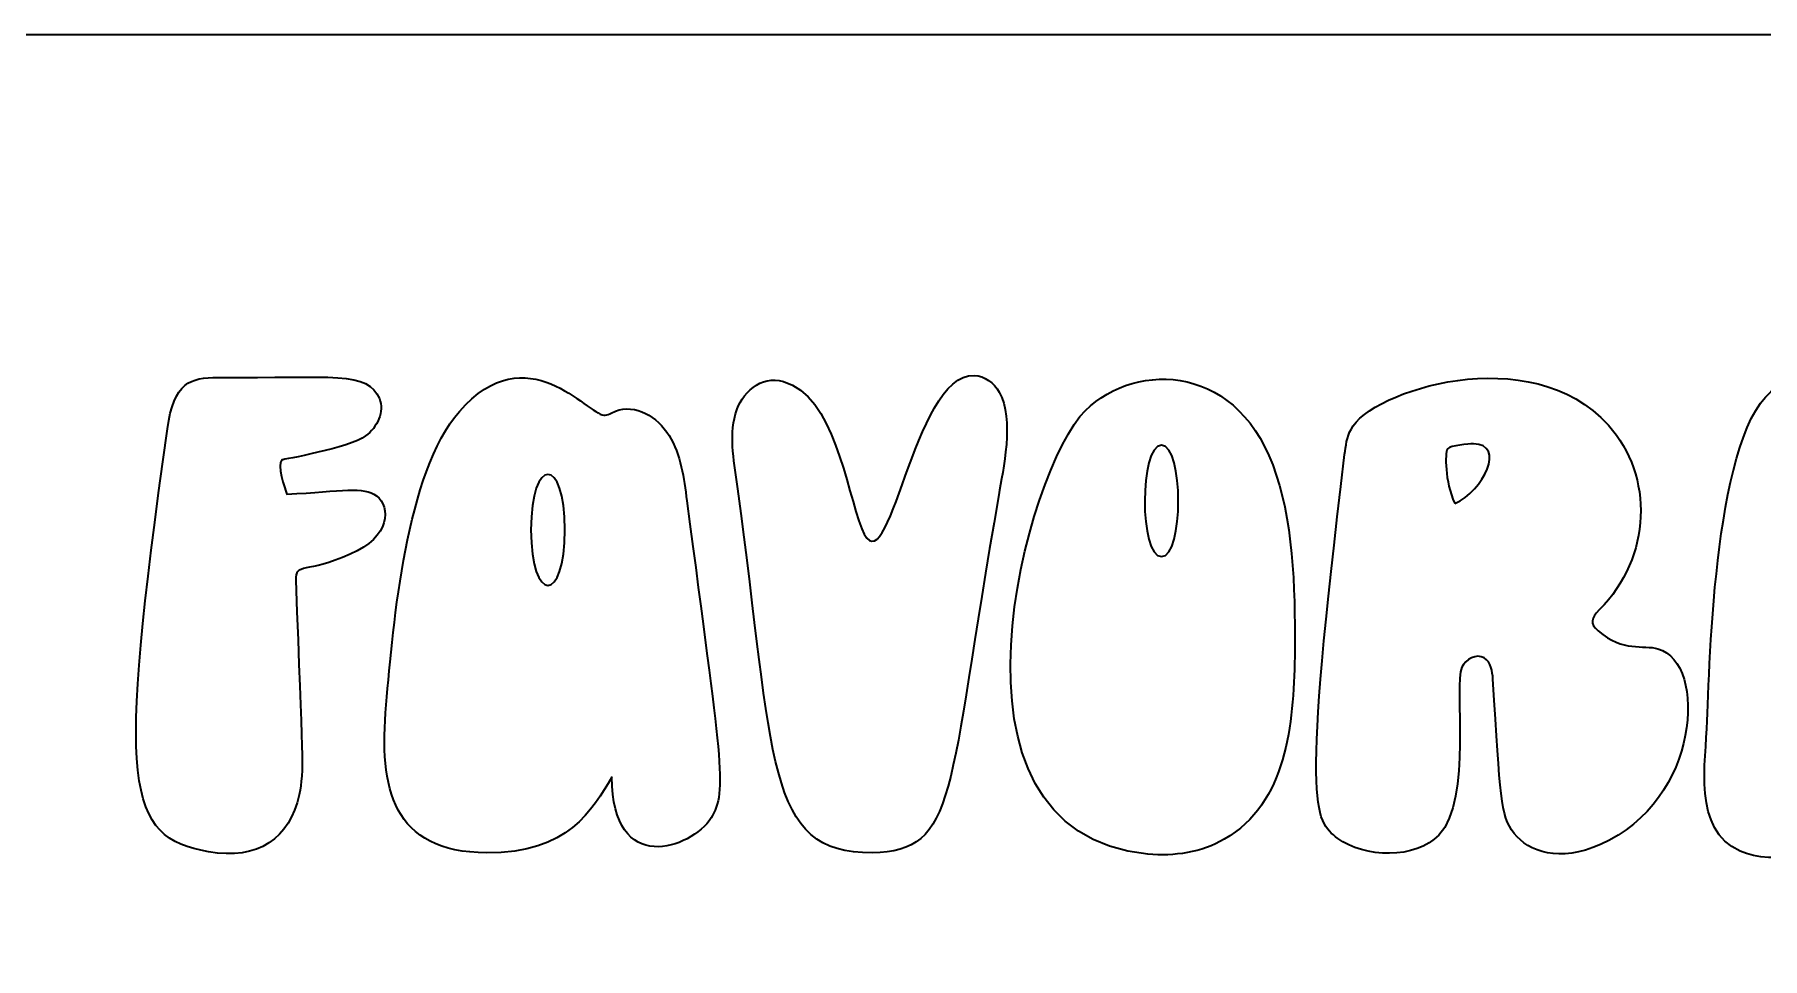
# Model space of a CAD drawing. Header units: inches. Extents: x 22.83 to 27.83, y -13.42 to -8.14.
# Drawn here: x 25.334 to 26.954, y -9.005 to -8.139 of the extents above; entities that cross this region are included whole.
import ezdxf

# ---------------------------------------------------------------- set-up
doc = ezdxf.new("R2010")
doc.units = ezdxf.units.IN
doc.header["$MEASUREMENT"] = 0
doc.layers.add('_U+0421_U+043B_U+043E_U+0439 1', color=7, linetype='Continuous')

# ---------------------------------------------------------------- blocks, each defined once
blk = doc.blocks.new('block 10')
at = {"layer": '_U+0421_U+043B_U+043E_U+0439 1', "color": 7, "lineweight": 35, "true_color": 0xffffff}
for points, knots in [([(26.8558, -8.7148), (26.8419, -8.7108), (26.8235, -8.7181), (26.7999, -8.6981), (26.7914, -8.6911), (26.7935, -8.6861), (26.8008, -8.6784), (26.8503, -8.6287), (26.8519, -8.5526), (26.8094, -8.5051), (26.7365, -8.424), (26.5861, -8.473), (26.5682, -8.509), (26.5643, -8.5162), (26.5632, -8.5245), (26.5622, -8.5326), (26.5222, -8.8633), (26.5333, -8.8758), (26.5557, -8.8926), (26.5806, -8.9112), (26.6289, -8.9123), (26.6506, -8.8895), (26.6824, -8.8559), (26.664, -8.7486), (26.6719, -8.7322), (26.6757, -8.7245), (26.6856, -8.7191), (26.6931, -8.7234), (26.6994, -8.7272), (26.7007, -8.7359), (26.7012, -8.7434), (26.7086, -8.8542), (26.7074, -8.8704), (26.7211, -8.888), (26.7346, -8.9051), (26.7636, -8.9156), (26.8019, -8.8984), (26.8956, -8.8573), (26.9025, -8.728), (26.8558, -8.7148)], [0, 0, 0, 0, 1, 1, 1, 2, 2, 2, 3, 3, 3, 4, 4, 4, 5, 5, 5, 6, 6, 6, 7, 7, 7, 8, 8, 8, 9, 9, 9, 10, 10, 10, 11, 11, 11, 12, 12, 12, 13, 13, 13, 13]), ([(26.6654, -8.5786), (26.656, -8.5573), (26.6561, -8.5316), (26.6585, -8.5274), (26.6586, -8.5274), (26.6586, -8.5273), (26.6586, -8.5272), (26.6617, -8.5241), (26.6782, -8.5226), (26.6829, -8.5227), (26.7136, -8.5227), (26.6923, -8.5669), (26.6654, -8.5786)], [0, 0, 0, 0, 1, 1, 1, 2, 2, 2, 3, 3, 3, 4, 4, 4, 4])]:
    blk.add_open_spline(points, degree=3, knots=knots, dxfattribs=at)
blk = doc.blocks.new('block 11')
at = {"layer": '_U+0421_U+043B_U+043E_U+0439 1', "color": 7, "lineweight": 35, "true_color": 0xffffff}
for points, knots in [([(26.4981, -8.552), (26.4653, -8.4469), (26.3678, -8.444), (26.3193, -8.4913), (26.266, -8.5433), (26.1671, -8.8872), (26.3779, -8.9073), (26.4025, -8.9097), (26.4281, -8.9059), (26.4494, -8.8934), (26.5081, -8.8598), (26.5143, -8.7854), (26.5154, -8.7222), (26.5161, -8.6717), (26.5151, -8.6017), (26.4981, -8.552)], [0, 0, 0, 0, 1, 1, 1, 2, 2, 2, 3, 3, 3, 4, 4, 4, 5, 5, 5, 5]), ([(26.3906, -8.6284), (26.3696, -8.6284), (26.3697, -8.524), (26.3906, -8.524), (26.4115, -8.524), (26.4117, -8.6284), (26.3906, -8.6284)], [0, 0, 0, 0, 1, 1, 1, 2, 2, 2, 2])]:
    blk.add_open_spline(points, degree=3, knots=knots, dxfattribs=at)
blk = doc.blocks.new('block 12')
at = {"layer": '_U+0421_U+043B_U+043E_U+0439 1', "color": 7, "lineweight": 35, "true_color": 0xffffff}
for points, knots in [([(25.9458, -8.5759), (25.9431, -8.5547), (25.94, -8.5327), (25.9292, -8.5149), (25.9183, -8.497), (25.8974, -8.4847), (25.8789, -8.492), (25.8753, -8.4936), (25.8718, -8.4958), (25.8679, -8.4956), (25.8529, -8.4951), (25.7961, -8.4195), (25.7326, -8.4922), (25.6826, -8.5498), (25.6708, -8.6895), (25.664, -8.7674), (25.6571, -8.8463), (25.6697, -8.9054), (25.7582, -8.9062), (25.8346, -8.9069), (25.8572, -8.8658), (25.8756, -8.8352), (25.8756, -8.9286), (25.9499, -8.9027), (25.9685, -8.8734), (25.9844, -8.8486), (25.9775, -8.8186), (25.9458, -8.5759)], [0, 0, 0, 0, 1, 1, 1, 2, 2, 2, 3, 3, 3, 4, 4, 4, 5, 5, 5, 6, 6, 6, 7, 7, 7, 8, 8, 8, 9, 9, 9, 9]), ([(25.7997, -8.6033), (25.7997, -8.5337), (25.8315, -8.5341), (25.8315, -8.6033), (25.8315, -8.6723), (25.7997, -8.673), (25.7997, -8.6033)], [0, 0, 0, 0, 1, 1, 1, 2, 2, 2, 2])]:
    blk.add_open_spline(points, degree=3, knots=knots, dxfattribs=at)

msp = doc.modelspace()

# ---------------------------------------------------------------- linework, layer by layer
at = {"layer": '_U+0421_U+043B_U+043E_U+0439 1', "color": 240, "lineweight": 35, "true_color": 0xed1c24}
msp.add_open_spline([(27.5906, -8.1387), (27.5906, -8.1387), (23.0761, -8.1387), (23.0761, -8.1387), (22.942, -8.1387), (22.8333, -8.2449), (22.8333, -8.3758), (22.8333, -8.3758), (22.8333, -13.1798), (22.8333, -13.1798), (22.8333, -13.3107), (22.942, -13.4168), (23.0761, -13.4168), (23.0761, -13.4168), (27.5906, -13.4168), (27.5906, -13.4168), (27.7247, -13.4168), (27.8333, -13.3107), (27.8333, -13.1798), (27.8333, -13.1798), (27.8333, -8.3758), (27.8333, -8.3758), (27.8333, -8.2449), (27.7247, -8.1387), (27.5906, -8.1387)], degree=3, knots=[0, 0, 0, 0, 1, 1, 1, 2, 2, 2, 3, 3, 3, 4, 4, 4, 5, 5, 5, 6, 6, 6, 7, 7, 7, 8, 8, 8, 8], dxfattribs=at)
at = {"layer": '_U+0421_U+043B_U+043E_U+0439 1', "color": 7, "lineweight": 35, "true_color": 0xffffff}
for points, knots in [([(25.6549, -8.5713), (25.6429, -8.5623), (25.6233, -8.5669), (25.571, -8.5699), (25.5686, -8.5642), (25.5615, -8.5417), (25.5663, -8.5377), (25.5663, -8.5376), (25.5663, -8.5376), (25.5664, -8.5376), (25.5664, -8.5376), (25.63, -8.5263), (25.6447, -8.5152), (25.6556, -8.5072), (25.6626, -8.4924), (25.6576, -8.4801), (25.6471, -8.4542), (25.6144, -8.4608), (25.5064, -8.4604), (25.4803, -8.4604), (25.4651, -8.4647), (25.459, -8.5086), (25.4114, -8.847), (25.42, -8.8915), (25.4974, -8.9051), (25.5439, -8.9136), (25.5738, -8.8926), (25.5824, -8.8517), (25.5874, -8.8287), (25.5854, -8.8187), (25.5793, -8.6506), (25.5785, -8.6338), (25.5893, -8.6445), (25.6303, -8.6262), (25.668, -8.6097), (25.6687, -8.582), (25.6549, -8.5713)], [0, 0, 0, 0, 1, 1, 1, 2, 2, 2, 3, 3, 3, 4, 4, 4, 5, 5, 5, 6, 6, 6, 7, 7, 7, 8, 8, 8, 9, 9, 9, 10, 10, 10, 11, 11, 11, 12, 12, 12, 12]), ([(26.2385, -8.474), (26.2336, -8.4655), (26.2249, -8.4587), (26.215, -8.4584), (26.1574, -8.4562), (26.1354, -8.6648), (26.1097, -8.6023), (26.095, -8.5645), (26.0835, -8.4769), (26.0363, -8.4642), (26.015, -8.4579), (25.9968, -8.4749), (25.9914, -8.4945), (25.985, -8.5169), (25.9906, -8.5422), (25.9936, -8.5647), (26.0279, -8.8177), (26.0185, -8.9077), (26.1196, -8.9061), (26.1999, -8.9044), (26.189, -8.8531), (26.2381, -8.5704), (26.2419, -8.5481), (26.2531, -8.4992), (26.2385, -8.474)], [0, 0, 0, 0, 1, 1, 1, 2, 2, 2, 3, 3, 3, 4, 4, 4, 5, 5, 5, 6, 6, 6, 7, 7, 7, 8, 8, 8, 8]), ([(27.0579, -8.8012), (27.0562, -8.7598), (27.0389, -8.5232), (27.0232, -8.4909), (27.0133, -8.4706), (26.9936, -8.4584), (26.9723, -8.467), (26.9112, -8.4914), (26.9046, -8.7099), (26.9021, -8.7824), (26.9007, -8.8214), (26.888, -8.8845), (26.9329, -8.9046), (26.9637, -8.9184), (27.0176, -8.9071), (27.0393, -8.883), (27.0584, -8.8616), (27.059, -8.8298), (27.0579, -8.8012)], [0, 0, 0, 0, 1, 1, 1, 2, 2, 2, 3, 3, 3, 4, 4, 4, 5, 5, 5, 6, 6, 6, 6])]:
    msp.add_open_spline(points, degree=3, knots=knots, dxfattribs=at)

# ---------------------------------------------------------------- block references
at = {"layer": '_U+0421_U+043B_U+043E_U+0439 1'}
for name in ['block 12', 'block 10', 'block 11']:
    msp.add_blockref(name, (0, 0), dxfattribs=at)

doc.saveas('drawing.dxf')
